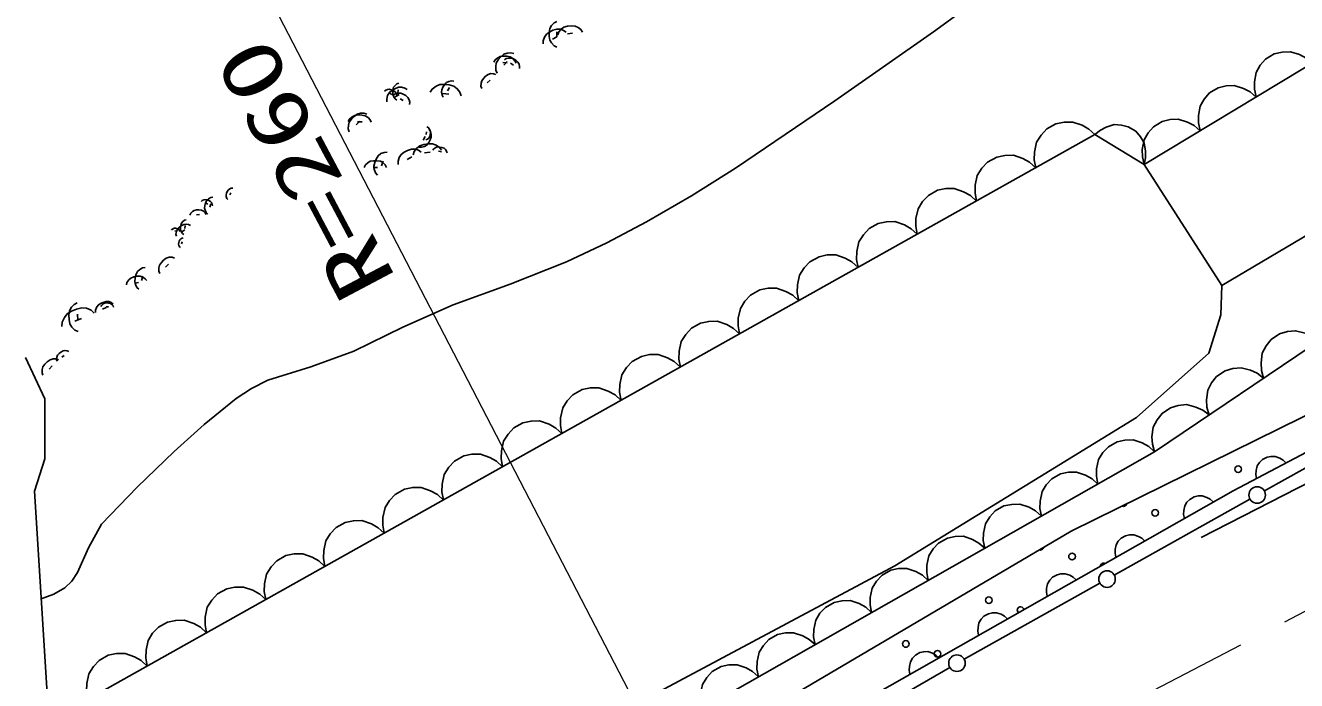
# Model space of a CAD drawing. Units: millimetres, scale not verified. Extents: x 40000 to 680000, y 20000 to 380000.
# Drawn here: x 289980 to 328261, y 272769 to 292509 of the extents above; entities that cross this region are included whole.
import ezdxf
from ezdxf.enums import TextEntityAlignment as Align

# ---------------------------------------------------------------- set-up
doc = ezdxf.new("R2010")
doc.units = ezdxf.units.MM
doc.header["$LTSCALE"] = 1000
doc.linetypes.add('CHAIN', pattern=[18.5, 12, -1.5, 3.5, -1.5])
for name, color, linetype, lineweight in [('M-BGD', 7, 'Continuous', 25), ('M-BGD-HTXT', 7, 'Continuous', 13), ('M-BMK', 2, 'CHAIN', 13)]:
    doc.layers.add(name, color=color, linetype=linetype, lineweight=lineweight)
doc.styles.add('ＭＳ ゴシック', font='')
doc.styles.get('ＭＳ ゴシック').set_extended_font_data('MS Gothic')

# ---------------------------------------------------------------- blocks, each defined once
blk = doc.blocks.new('BUHIN780')
at = {"color": 7, "linetype": 'Continuous', "lineweight": 25}
blk.add_lwpolyline([(-490, 100), (-428, 205), (-349, 288), (-234, 377), (-114, 414), (8, 425), (160, 393), (268, 336), (363, 255), (437, 127), (476, 20), (490, -100)], dxfattribs=at)
blk = doc.blocks.new('BUHIN781')
at = {"color": 7, "linetype": 'Continuous', "lineweight": 25}
blk.add_lwpolyline([(-493, 84), (-434, 191), (-358, 277), (-246, 369), (-128, 410), (-6, 425), (147, 398), (257, 344), (355, 267), (433, 142), (475, 35), (493, -84)], dxfattribs=at)
blk = doc.blocks.new('BUHIN825')
at = {"color": 7, "linetype": 'Continuous', "lineweight": 25}
blk.add_lwpolyline([(966, -165), (931, 69), (848, 278), (696, 522), (503, 674), (288, 786), (-11, 837), (-250, 803), (-483, 724), (-707, 543), (-851, 374), (-966, 165)], dxfattribs=at)
blk = doc.blocks.new('BUHIN826')
at = {"color": 7, "linetype": 'Continuous', "lineweight": 25}
blk.add_lwpolyline([(988, -90), (935, 144), (834, 347), (661, 582), (454, 721), (229, 816), (-78, 844), (-316, 791), (-545, 692), (-757, 492), (-888, 310), (-988, 90)], dxfattribs=at)
blk = doc.blocks.new('BUHIN836')
at = {"color": 7, "linetype": 'Continuous', "lineweight": 25}
blk.add_lwpolyline([(1007, -178), (972, 67), (886, 285), (729, 541), (529, 701), (305, 818), (-7, 873), (-257, 840), (-500, 758), (-735, 571), (-886, 395), (-1007, 178)], dxfattribs=at)
blk = doc.blocks.new('BUHIN838')
at = {"color": 7, "linetype": 'Continuous', "lineweight": 25}
blk.add_lwpolyline([(976, -141), (935, 94), (845, 301), (686, 544), (488, 692), (269, 798), (-33, 842), (-273, 801), (-505, 715), (-726, 528), (-865, 354), (-976, 141)], dxfattribs=at)
blk = doc.blocks.new('BUHIN884')
at = {"color": 7, "linetype": 'Continuous', "lineweight": 25}
blk.add_circle((0, 0), 249, dxfattribs=at)
blk = doc.blocks.new('BUHIN991')
at = {"color": 7, "linetype": 'Continuous', "lineweight": 25}
blk.add_line((75, 7), (-75, -7), dxfattribs=at)
blk.add_lwpolyline([(-374, -37), (-343, 47), (-268, 132), (-189, 189), (-80, 219), (32, 230), (152, 223), (246, 181), (325, 114), (374, 37)], dxfattribs=at)

msp = doc.modelspace()

# ---------------------------------------------------------------- linework, layer by layer
at = {"layer": 'M-BGD'}
for p, q in [((323667, 288316), (347307, 302575)), ((321473, 277275), (362414, 297436)), ((305988, 292163), (305850, 292094)), ((305988, 292318), (305988, 292164)), ((306456, 292274), (306307, 292258)), ((304489, 291382), (304356, 291388)), ((304486, 291424), (304385, 291307)), ((304676, 291315), (304586, 291368)), ((301202, 290564), (301191, 290463)), ((302755, 290636), (302691, 290540)), ((303975, 290862), (303890, 290777)), ((301017, 290432), (300942, 290464)), ((301234, 290427), (301112, 290353)), ((301357, 290242), (301261, 290300)), ((302732, 290435), (302546, 290456)), ((300118, 289601), (299980, 289606)), ((326006, 284676), (334544, 289716)), ((291866, 272205), (322189, 289219)), ((301958, 289052), (302017, 289158)), ((302053, 289219), (302058, 289299)), ((322189, 289219), (323667, 288316)), ((302167, 288694), (301997, 288667)), ((302509, 288703), (302424, 288719)), ((300758, 288414), (300700, 288276)), ((301620, 288546), (301481, 288472)), ((326006, 284676), (323667, 288316)), ((300583, 288233), (300450, 288233)), ((295477, 287126), (295410, 287151)), ((295563, 287131), (295533, 287029)), ((296165, 287468), (296136, 287400)), ((323983, 279659), (335485, 287444)), ((295227, 286808), (295129, 286803)), ((294780, 286351), (294695, 286288)), ((294793, 286476), (294780, 286387)), ((294529, 286313), (294478, 286321)), ((294700, 285991), (294683, 285932)), ((340141, 285742), (326350, 278491)), ((294292, 285315), (294203, 285222)), ((293512, 284954), (293474, 284823)), ((293389, 284768), (293266, 284742)), ((325976, 283787), (326006, 284676)), ((291664, 283682), (291469, 283602)), ((291551, 283805), (291555, 283631)), ((292409, 284013), (292303, 283962)), ((292484, 284029), (292407, 284033)), ((325620, 282631), (325976, 283787)), ((291147, 282568), (291075, 282509)), ((323445, 280695), (325620, 282631)), ((290564, 281255), (289980, 282505)), ((290789, 282248), (290695, 282155)), ((335892, 282473), (325384, 277079)), ((290564, 279449), (290564, 281255)), ((316163, 276224), (323445, 280695)), ((327292, 278483), (331377, 280772)), ((303535, 268044), (323983, 279659)), ((290258, 278477), (290564, 279449)), ((290672, 271730), (290258, 278477)), ((326350, 278491), (307758, 267927)), ((322772, 275949), (326856, 278238)), ((307270, 268904), (321473, 277275)), ((308625, 272200), (316163, 276224)), ((318251, 273415), (322335, 275705)), ((314363, 271165), (317817, 273168))]:
    msp.add_line(p, q, dxfattribs=at)
for points in [[(290457, 275235), (290831, 275373), (291169, 275563), (291377, 275769), (291549, 276027), (291883, 276768), (292270, 277477), (293342, 278595), (294455, 279668), (295365, 280484), (296328, 281266), (296785, 281569), (297278, 281821), (298580, 282227), (299867, 282692), (301349, 283417), (302863, 284091), (304580, 284711), (306278, 285388), (307490, 285958), (308684, 286586), (310039, 287373), (311363, 288212), (314358, 290236), (317330, 292318), (318167, 292926)], [(305988, 291855), (305905, 291896), (305826, 291981), (305775, 292067), (305756, 292181), (305756, 292297), (305775, 292418), (305827, 292511), (305905, 292584), (305988, 292627)], [(306009, 292227), (306039, 292311), (306113, 292396), (306192, 292453), (306300, 292484), (306411, 292496), (306531, 292490), (306625, 292449), (306704, 292382), (306754, 292306)], [(305573, 291956), (305572, 292048), (305613, 292157), (305668, 292241), (305761, 292309), (305865, 292361), (305983, 292398), (306089, 292393), (306189, 292357), (306264, 292301)], [(304091, 291398), (304128, 291469), (304204, 291534), (304281, 291574), (304379, 291587), (304479, 291583), (304583, 291562), (304661, 291514), (304722, 291445), (304755, 291372)], [(304183, 291073), (304146, 291158), (304142, 291274), (304161, 291372), (304221, 291471), (304297, 291559), (304391, 291639), (304491, 291675), (304597, 291680), (304688, 291658)], [(304405, 291475), (304457, 291509), (304534, 291527), (304603, 291526), (304676, 291498), (304744, 291458), (304808, 291405), (304845, 291343), (304861, 291272), (304857, 291209)], [(303720, 290607), (303697, 290675), (303700, 290765), (303720, 290841), (303772, 290914), (303836, 290978), (303914, 291035), (303993, 291057), (304076, 291055), (304146, 291032)], [(300793, 290528), (300830, 290559), (300887, 290580), (300939, 290586), (300998, 290572), (301054, 290548), (301109, 290514), (301143, 290469), (301162, 290417), (301166, 290368)], [(300867, 290204), (300859, 290289), (300888, 290393), (300933, 290475), (301014, 290545), (301105, 290601), (301211, 290644), (301310, 290647), (301405, 290622), (301479, 290576)], [(301170, 290261), (301118, 290293), (301072, 290354), (301045, 290414), (301040, 290490), (301048, 290566), (301069, 290644), (301110, 290701), (301166, 290744), (301223, 290766)], [(302174, 290498), (302234, 290593), (302347, 290677), (302459, 290725), (302599, 290733), (302738, 290717), (302882, 290677), (302987, 290601), (303065, 290498), (303104, 290392)], [(302564, 290349), (302529, 290408), (302515, 290494), (302520, 290568), (302555, 290647), (302603, 290719), (302665, 290786), (302736, 290822), (302814, 290836), (302883, 290828)], [(301070, 290417), (301126, 290454), (301209, 290470), (301282, 290469), (301360, 290437), (301432, 290394), (301500, 290336), (301537, 290268), (301554, 290192), (301549, 290125)], [(299703, 289616), (299743, 289689), (299821, 289757), (299901, 289799), (300004, 289813), (300107, 289809), (300216, 289787), (300297, 289737), (300360, 289666), (300395, 289590)], [(302069, 289458), (302110, 289435), (302148, 289388), (302171, 289341), (302177, 289282), (302173, 289222), (302159, 289160), (302129, 289114), (302087, 289079), (302042, 289059)], [(323667, 288316), (323715, 288519), (323714, 288718), (323670, 288968), (323561, 289156), (323422, 289318), (323193, 289458), (322985, 289508), (322768, 289519), (322525, 289445), (322352, 289352), (322189, 289219)], [(302134, 289371), (302175, 289312), (302198, 289223), (302199, 289144), (302170, 289059), (302126, 288979), (302066, 288902), (301995, 288858), (301914, 288837), (301841, 288839)], [(300583, 287999), (300524, 288067), (300485, 288173), (300473, 288270), (300499, 288379), (300543, 288483), (300606, 288584), (300688, 288648), (300785, 288684), (300875, 288691)], [(301205, 288323), (301201, 288416), (301239, 288528), (301293, 288615), (301385, 288687), (301489, 288743), (301607, 288785), (301715, 288783), (301818, 288749), (301896, 288695)], [(301657, 288614), (301687, 288713), (301767, 288815), (301854, 288885), (301976, 288926), (302104, 288946), (302241, 288945), (302352, 288904), (302446, 288831), (302508, 288747)], [(302254, 288751), (302284, 288793), (302339, 288828), (302393, 288846), (302457, 288845), (302521, 288833), (302586, 288810), (302632, 288772), (302664, 288721), (302679, 288671)], [(300184, 288233), (300219, 288304), (300292, 288373), (300367, 288416), (300465, 288432), (300565, 288432), (300670, 288416), (300750, 288371), (300813, 288304), (300849, 288233)], [(296076, 287265), (296048, 287298), (296029, 287351), (296024, 287399), (296037, 287452), (296059, 287503), (296091, 287553), (296132, 287584), (296180, 287601), (296225, 287604)], [(295274, 287202), (295306, 287232), (295356, 287253), (295402, 287260), (295455, 287250), (295506, 287231), (295556, 287202), (295589, 287164), (295608, 287118), (295613, 287075)], [(295474, 286826), (295427, 286868), (295391, 286940), (295375, 287006), (295384, 287085), (295406, 287161), (295442, 287238), (295494, 287289), (295559, 287322), (295622, 287334)], [(294935, 286795), (294958, 286848), (295009, 286901), (295063, 286935), (295134, 286950), (295207, 286953), (295284, 286944), (295344, 286914), (295393, 286867), (295422, 286816)], [(294376, 286338), (294394, 286363), (294426, 286385), (294458, 286397), (294496, 286397), (294534, 286390), (294573, 286377), (294601, 286355), (294621, 286326), (294630, 286296)], [(294526, 286160), (294514, 286223), (294528, 286301), (294555, 286364), (294610, 286422), (294673, 286469), (294748, 286509), (294820, 286518), (294892, 286506), (294950, 286478)], [(294755, 286210), (294710, 286240), (294672, 286295), (294650, 286349), (294648, 286417), (294658, 286483), (294679, 286552), (294716, 286601), (294767, 286637), (294818, 286654)], [(294649, 285813), (294621, 285838), (294600, 285879), (294590, 285918), (294596, 285964), (294608, 286008), (294629, 286053), (294659, 286083), (294697, 286102), (294733, 286110)], [(293398, 284560), (293338, 284615), (293291, 284707), (293270, 284793), (293282, 284895), (293310, 284993), (293357, 285092), (293424, 285158), (293508, 285201), (293589, 285217)], [(294025, 285035), (293999, 285107), (294000, 285204), (294019, 285286), (294073, 285366), (294140, 285435), (294222, 285498), (294307, 285524), (294396, 285523), (294470, 285501)], [(293020, 284692), (293039, 284764), (293094, 284841), (293154, 284895), (293242, 284930), (293334, 284949), (293434, 284953), (293516, 284927), (293587, 284878), (293635, 284819)], [(291564, 283284), (291469, 283327), (291378, 283420), (291319, 283517), (291294, 283644), (291291, 283775), (291309, 283912), (291365, 284017), (291450, 284102), (291542, 284152)], [(292092, 283860), (292092, 283930), (292124, 284013), (292167, 284076), (292239, 284126), (292318, 284165), (292408, 284191), (292489, 284186), (292565, 284157), (292621, 284114)], [(292255, 284042), (292277, 284082), (292321, 284118), (292366, 284141), (292422, 284147), (292480, 284144), (292539, 284131), (292583, 284103), (292618, 284063), (292636, 284020)], [(291079, 283441), (291087, 283567), (291153, 283711), (291236, 283819), (291370, 283903), (291516, 283963), (291680, 284002), (291824, 283985), (291956, 283926), (292053, 283843)], [(290931, 282390), (290918, 282444), (290927, 282514), (290948, 282570), (290994, 282623), (291048, 282668), (291112, 282705), (291175, 282717), (291239, 282709), (291291, 282686)], [(290505, 281969), (290480, 282044), (290485, 282144), (290508, 282227), (290566, 282307), (290637, 282377), (290723, 282438), (290811, 282462), (290903, 282459), (290979, 282433)]]:
    msp.add_lwpolyline(points, dxfattribs=at)
for centre, radius in [((326505, 279137), 99.5), ((324002, 277821), 99.5), ((321499, 276505), 99.5), ((318995, 275189), 99.5), ((316492, 273872), 99.5), ((317446, 273576), 99.5), ((318033, 273293), 249)]:
    msp.add_circle(centre, radius, dxfattribs=at)
for centre, start, end in [((323047, 278118), 243.8743, 348.5597), ((320544, 276802), 250.61, 350.4193), ((322453, 276208), 66.4614, 172.7504), ((319950, 274892), 10.4186, 228.7932)]:
    msp.add_arc(centre, 99.5, start, end, dxfattribs=at)
at = {"layer": 'M-BGD-HTXT'}
msp.add_line((311513, 265979), (296582, 294806), dxfattribs=at)
at = {"layer": 'M-BMK'}
msp.add_line((311513, 265979), (345908, 283941), dxfattribs=at)
msp.add_line((311513, 265979), (345908, 283941), dxfattribs=at)

# ---------------------------------------------------------------- block references
at = {"layer": 'M-BGD', "rotation": 39.30197}
for name, p in [('BUHIN838', (327888, 290862)), ('BUHIN838', (326200, 289843)), ('BUHIN991', (299997, 289570)), ('BUHIN836', (321297, 288718)), ('BUHIN838', (324511, 288825)), ('BUHIN836', (319513, 287717)), ('BUHIN836', (317730, 286717)), ('BUHIN836', (315946, 285716)), ('BUHIN836', (314162, 284715)), ('BUHIN836', (312379, 283714)), ('BUHIN836', (310595, 282713)), ('BUHIN826', (328090, 282439)), ('BUHIN836', (308811, 281712)), ('BUHIN826', (326447, 281327)), ('BUHIN836', (307028, 280712)), ('BUHIN826', (324804, 280215)), ('BUHIN836', (305244, 279711)), ('BUHIN825', (323131, 279175)), ('BUHIN836', (303460, 278710)), ('BUHIN825', (321427, 278207)), ('BUHIN780', (327499, 279095)), ('BUHIN836', (301677, 277709)), ('BUHIN884', (327074, 278360)), ('BUHIN825', (319723, 277239)), ('BUHIN781', (325317, 277904)), ('BUHIN836', (299893, 276708)), ('BUHIN825', (318019, 276271)), ('BUHIN781', (323251, 276730)), ('BUHIN836', (298109, 275707)), ('BUHIN825', (316315, 275303)), ('BUHIN836', (296325, 274707)), ('BUHIN781', (321185, 275556)), ('BUHIN884', (322554, 275827)), ('BUHIN825', (314611, 274335)), ('BUHIN836', (294542, 273706)), ('BUHIN781', (319120, 274382)), ('BUHIN825', (312907, 273367)), ('BUHIN836', (292758, 272705)), ('BUHIN781', (317054, 273209)), ('BUHIN825', (311203, 272400))]:
    msp.add_blockref(name, p, dxfattribs=at)

# ---------------------------------------------------------------- texts
at = {"layer": 'M-BGD-HTXT', "style": 'ＭＳ ゴシック', "width": 1.35}
msp.add_text('R=260', height=1833, rotation=117.9, dxfattribs=at).set_placement((301649, 285122), align=Align.BOTTOM_LEFT)

doc.saveas('drawing.dxf')
